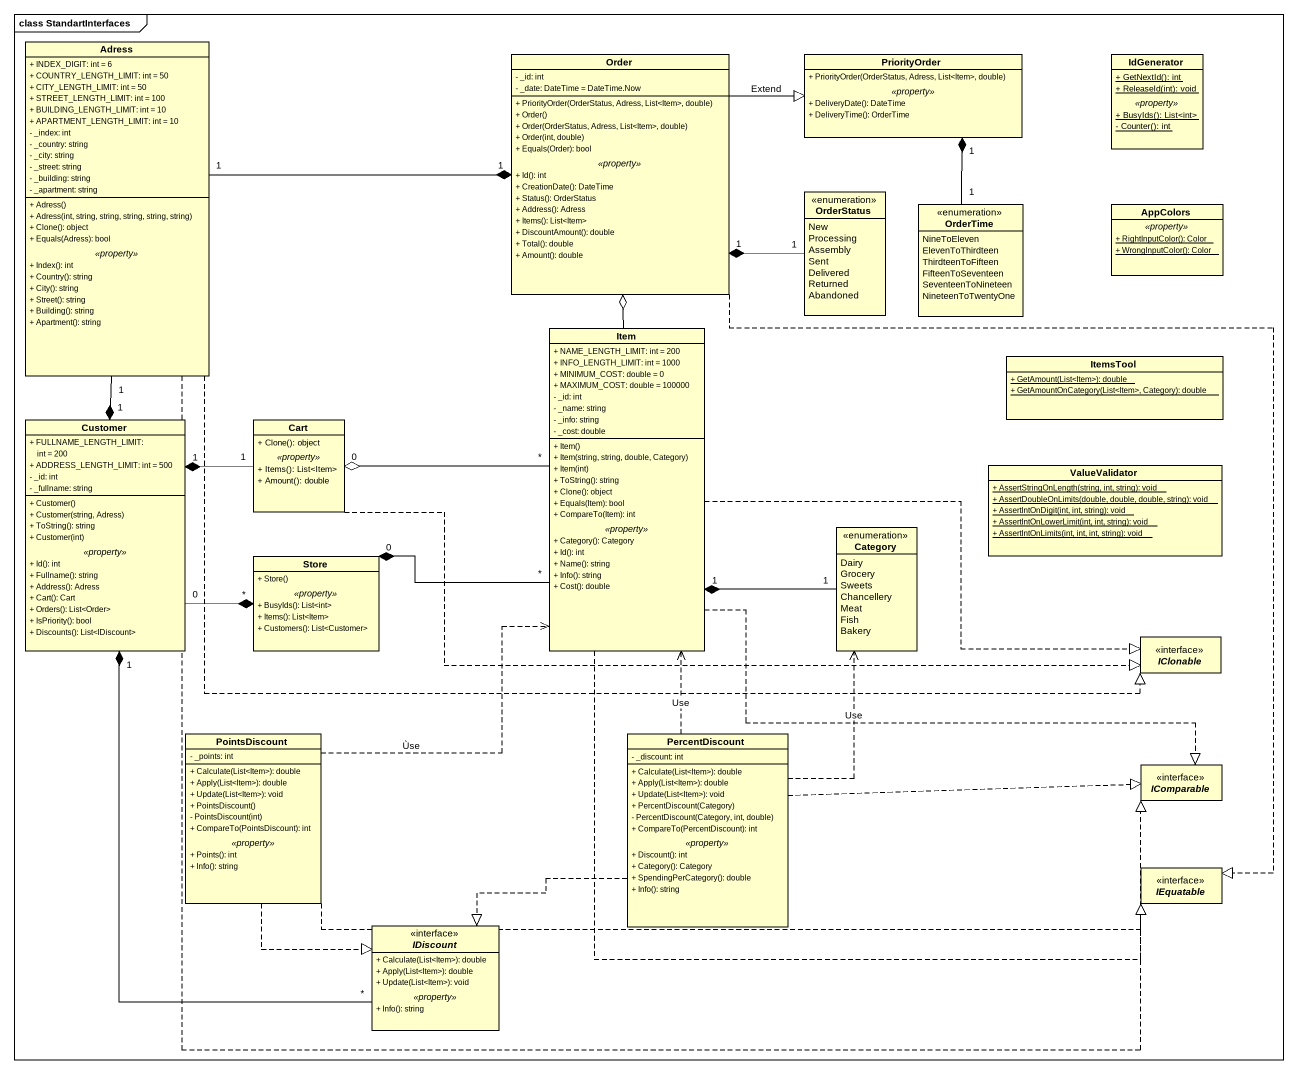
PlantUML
@startuml
mainframe class StandartInterfaces
hide circle
hide empty members
skinparam classAttributeIconSize 0
class Adress {
  + INDEX_DIGIT: int = 6
  + COUNTRY_LENGTH_LIMIT: int = 50
  + CITY_LENGTH_LIMIT: int = 50
  + STREET_LENGTH_LIMIT: int = 100
  + BUILDING_LENGTH_LIMIT: int = 10
  + APARTMENT_LENGTH_LIMIT: int = 10
  - _index: int
  - _country: string
  - _city: string
  - _street: string
  - _building: string
  - _apartment: string
  --
  + Adress()
  + Adress(int, string, string, string, string, string)
  + Clone(): object
  + Equals(Adress): bool
  .. <<property>> ..
  + Index(): int
  + Country(): string
  + City(): string
  + Street(): string
  + Building(): string
  + Apartment(): string
}
class Order {
  - _id: int
  - _date: DateTime = DateTime.Now
  --
  + PriorityOrder(OrderStatus, Adress, List<Item>, double)
  + Order()
  + Order(OrderStatus, Adress, List<Item>, double)
  + Order(int, double)
  + Equals(Order): bool
  .. <<property>> ..
  + Id(): int
  + CreationDate(): DateTime
  + Status(): OrderStatus
  + Address(): Adress
  + Items(): List<Item>
  + DiscountAmount(): double
  + Total(): double
  + Amount(): double
}
class PriorityOrder {
  + PriorityOrder(OrderStatus, Adress, List<Item>, double)
  .. <<property>> ..
  + DeliveryDate(): DateTime
  + DeliveryTime(): OrderTime
}
class IdGenerator {
  {static} + GetNextId(): int
  {static} + ReleaseId(int): void
  .. <<property>> ..
  {static} + BusyIds(): List<int>
  {static} - Counter(): int
}
enum OrderStatus {
  New
  Processing
  Assembly
  Sent
  Delivered
  Returned
  Abandoned
}
enum OrderTime {
  NineToEleven
  ElevenToThirdteen
  ThirdteenToFifteen
  FifteenToSeventeen
  SeventeenToNineteen
  NineteenToTwentyOne
}
class AppColors {
  .. <<property>> ..
  {static} + RightInputColor(): Color
  {static} + WrongInputColor(): Color
}
class Item {
  + NAME_LENGTH_LIMIT: int = 200
  + INFO_LENGTH_LIMIT: int = 1000
  + MINIMUM_COST: double = 0
  + MAXIMUM_COST: double = 100000
  - _id: int
  - _name: string
  - _info: string
  - _cost: double
  --
  + Item()
  + Item(string, string, double, Category)
  + Item(int)
  + ToString(): string
  + Clone(): object
  + Equals(Item): bool
  + CompareTo(Item): int
  .. <<property>> ..
  + Category(): Category
  + Id(): int
  + Name(): string
  + Info(): string
  + Cost(): double
}
class ItemsTool {
  {static} + GetAmount(List<Item>): double
  {static} + GetAmountOnCategory(List<Item>, Category): double
}
class Customer {
  + FULLNAME_LENGTH_LIMIT: int = 200
  + ADDRESS_LENGTH_LIMIT: int = 500
  - _id: int
  - _fullname: string
  --
  + Customer()
  + Customer(string, Adress)
  + ToString(): string
  + Customer(int)
  .. <<property>> ..
  + Id(): int
  + Fullname(): string
  + Address(): Adress
  + Cart(): Cart
  + Orders(): List<Order>
  + IsPriority(): bool
  + Discounts(): List<IDiscount>
}
class Cart {
  + Clone(): object
  .. <<property>> ..
  + Items(): List<Item>
  + Amount(): double
}
class ValueValidator {
  {static} + AssertStringOnLength(string, int, string): void
  {static} + AssertDoubleOnLimits(double, double, double, string): void
  {static} + AssertIntOnDigit(int, int, string): void
  {static} + AssertIntOnLowerLimit(int, int, string): void
  {static} + AssertIntOnLimits(int, int, int, string): void
}
enum Category {
  Dairy
  Grocery
  Sweets
  Chancellery
  Meat
  Fish
  Bakery
}
class Store {
  + Store()
  .. <<property>> ..
  + BusyIds(): List<int>
  + Items(): List<Item>
  + Customers(): List<Customer>
}
interface IClonable
class PointsDiscount {
  - _points: int
  --
  + Calculate(List<Item>): double
  + Apply(List<Item>): double
  + Update(List<Item>): void
  + PointsDiscount()
  - PointsDiscount(int)
  + CompareTo(PointsDiscount): int
  .. <<property>> ..
  + Points(): int
  + Info(): string
}
class PercentDiscount {
  - _discount: int
  --
  + Calculate(List<Item>): double
  + Apply(List<Item>): double
  + Update(List<Item>): void
  + PercentDiscount(Category)
  - PercentDiscount(Category, int, double)
  + CompareTo(PercentDiscount): int
  .. <<property>> ..
  + Discount(): int
  + Category(): Category
  + SpendingPerCategory(): double
  + Info(): string
}
interface IComparable
interface IEquatable
interface IDiscount {
  + Calculate(List<Item>): double
  + Apply(List<Item>): double
  + Update(List<Item>): void
  .. <<property>> ..
  + Info(): string
}
Adress "1" -right-* "1" Order
Adress "1" --* "1" Customer
Adress .right.|> IClonable
Adress ..|> IEquatable
Order -right-|> PriorityOrder : Extend
Order ..|> IEquatable
OrderStatus "1" -left-* "1" Order
OrderTime "1" -up-* "1" PriorityOrder
Item -up-o Order
Item "*" -left-o "0" Cart
Item "*" -left-* "0" Store
Item .right.|> IClonable
Item .right.|> IComparable
Item ..|> IEquatable
Customer "0" -right-* "*" Store
Cart "1" -left-* "1" Customer
Cart .right.|> IClonable
Category "1" -left-* "1" Item
PointsDiscount .up.> Item : Ùse
PointsDiscount .right.|> IComparable
PointsDiscount ..|> IDiscount
PercentDiscount .up.> Item : Use
PercentDiscount .up.> Category : Use
PercentDiscount .right.|> IComparable
PercentDiscount .left.|> IDiscount
IDiscount "*" -up-* "1" Customer
@enduml
